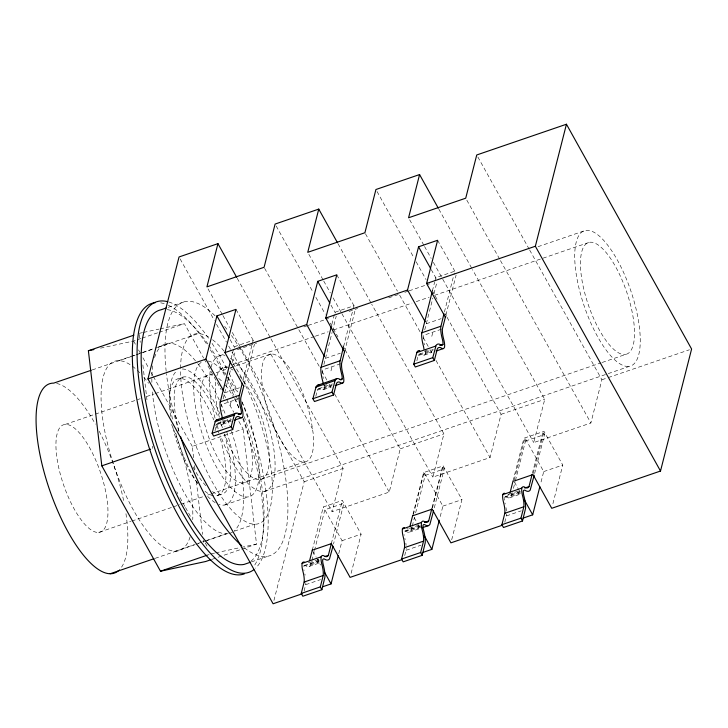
<?xml version="1.0" encoding="UTF-8"?>
<svg xmlns="http://www.w3.org/2000/svg" width="728" height="728" viewBox="0 0 728 728"><rect width="100%" height="100%" fill="white"/><g stroke="black" fill="none" stroke-linecap="round" stroke-linejoin="round"><path stroke-width="0.55" stroke-dasharray="3.64 2.73" d="M304.158 590.972L305.851 583.674A20.575 7.062 71.1 0 0 305.887 582.755M404.75 555.555L406.179 549.303A20.575 7.062 71.1 0 0 406.215 548.384M504.813 522.231L506.506 514.933A20.575 7.062 71.1 0 0 506.542 514.014M512.312 492.81L511.12 496.66A20.884 7.162 71.1 0 1 506.925 497.342L505.996 496.815A8.481 2.912 71.1 0 0 504.431 497.251L504.267 497.861A8.481 2.912 71.1 0 0 504.386 500.145M231.031 358.913L234.125 346.792L253.18 340.267L252.334 343.571M214.969 430.885L216.553 424.67L231.368 419.601M223.096 398.999L231.213 367.167M232.378 362.571L235.135 351.77M230.157 405.423L231.222 401.228M243.07 379.934L252.052 344.672M244.271 384.147L254.463 344.162M331.859 324.37L334.944 312.257L353.999 305.724L353.153 309.027M315.788 396.351L317.372 390.135L332.196 385.057M323.914 364.455L332.104 332.359M332.377 331.276L336.236 316.143M330.976 370.88L332.05 366.685M273.937 600.464L304.195 481.754L231.968 352.034M343.607 346.492L352.871 310.137M344.544 351.77L355.282 309.618M312.276 550.186L323.296 506.961L342.342 500.427L361.115 534.152L350.65 575.22M303.776 565.993A8.481 2.912 71.1 0 1 305.341 565.547L306.27 566.084A20.884 7.162 71.1 0 0 310.474 565.401L311.657 561.552M311.939 560.451L314.187 551.633M314.469 550.532L324.861 509.773L343.907 503.239L333.515 544.007M317.763 562.78L318.828 558.576M345.118 349.822L400.254 448.848L389.234 492.073L332.077 511.657L343.097 468.432L270.871 338.702M331.331 543.661L342.342 500.427M338.757 553.644L342.069 540.677L323.296 506.961M432.396 290.936L434.643 282.118M434.925 281.017L435.763 277.714L454.818 271.18L453.972 274.492M416.871 360.769L418.191 355.592L433.014 350.514M424.743 329.911L432.851 298.08M433.97 293.693L437.055 281.599M431.795 336.336L432.869 332.141M444.426 311.948L453.699 275.594M445.918 315.06L456.11 275.075M412.985 514.305L423.623 472.59L443.17 465.893L461.943 499.608L451.469 540.677M413.368 514.569L424.115 472.417L442.888 506.133L439.585 519.1M420.921 526.053L404.104 531.622A8.481 2.912 71.1 0 1 405.669 531.176L406.597 531.713A20.884 7.162 71.1 0 0 410.792 531.03L411.984 527.181M412.266 526.08L414.514 517.271M415.633 512.858L425.188 475.402L423.623 472.59M418.09 528.41L418.891 525.261M447.047 317.262L501.073 414.305L490.053 457.539L432.896 477.122L443.916 433.888L371.69 304.158M432.041 507.771L442.67 466.066L444.235 468.868L434.125 508.535M432.423 508.035L443.17 465.893M513.031 481.026L523.942 438.22L543.989 431.349L562.762 465.065L552.288 506.133M514.195 480.025L524.934 437.874L543.707 471.589L540.677 483.483M513.431 488.406L515.115 481.8M515.397 480.689L525.507 441.031L523.942 438.22M518.409 494.039L519.219 490.89M529.665 250.041L601.892 379.761L590.872 422.995L533.715 442.579L544.735 399.344L472.508 269.624M532.368 473.4L542.997 431.695L544.562 434.498L534.452 474.165M533.242 473.5L543.989 431.349M270.871 353.963L266.275 356.21A56.729 19.465 71.1 0 0 281.882 442.096A56.729 19.465 71.1 0 0 313.204 433.642L311.165 420.466A56.729 19.465 71.1 0 0 270.871 353.963L230.121 367.931M168.25 307.325L184.812 301.647M100.519 348.148L133.624 341.041L141.032 338.502M142.087 338.138L157.967 332.696M159.023 332.332L184.43 323.632L203.622 358.103M118.709 360.615L137.756 354.09M138.821 353.726L141.996 352.634M143.052 352.279L156.811 347.556M157.867 347.201L169.515 343.207M92.256 369.915L130.785 356.711M131.85 356.347L135.062 355.246M136.136 354.882L153.253 349.012M157.539 347.547L198.207 333.615M220.111 355.601L223.341 354.5M237.301 349.713L256.629 343.088M303.894 326.899L307.116 325.798M308.19 325.425L328.592 318.436M349.003 311.447L357.594 308.499M388.743 297.825L400.555 293.784M404.85 292.31L408.071 291.209M409.145 290.836L429.556 283.847M538.038 246.683L585.294 230.485M179.734 378.46L184.502 376.822M223.997 367.485L227.218 366.375M232.596 364.537L314.223 336.573M315.297 336.2L328.182 331.786M333.551 329.948L411.957 303.085M416.252 301.61L429.147 297.197M434.516 295.359L589.18 242.369M65.265 424.406L94.158 414.514M95.232 414.141L140.176 398.744M146.601 396.542L154.09 393.975M155.164 393.611L211.893 374.174M216.18 372.7L229.047 368.295M224.67 392.838L239.485 387.76M325.489 358.294L340.313 353.216M426.308 323.751L441.132 318.673M239.694 398.325L221.694 404.486A17.308 5.942 71.1 0 0 221.658 406.743M340.513 363.782L322.522 369.942A17.308 5.942 71.1 0 0 322.586 373.874M441.332 329.238L423.341 335.408A17.308 5.942 71.1 0 0 423.505 340.213M323.505 385.849L326.681 384.757M424.324 351.305L427.5 350.214M217.945 423.186L230.639 418.837M318.764 388.643L332.523 383.929M419.583 354.099L433.342 349.385M216.553 424.67A16.999 5.833 71.1 0 1 220.766 423.741A12.058 4.141 71.1 0 0 223.851 422.886L231.258 420.347M317.372 390.135A16.999 5.833 71.1 0 1 321.594 389.207A12.058 4.141 71.1 0 0 324.67 388.343L332.086 385.804M418.191 355.592A16.999 5.833 71.1 0 1 422.413 354.663A12.058 4.141 71.1 0 0 425.498 353.799L431.841 351.624M222.832 424.115L231.295 421.221M323.651 389.58L331.058 387.041M424.469 355.036L431.877 352.498M193.603 457.694L192.283 446.41L243.097 429.001L238.156 420.138M98.644 532.441A56.729 19.465 71.1 0 0 90.9 450.077A56.729 19.465 71.1 0 0 56.32 452.761A56.729 19.465 71.1 0 0 98.644 532.441L130.749 521.439M131.823 521.075L172.491 507.143M173.564 506.77L179.98 504.577M181.054 504.204L203.531 496.505M207.808 495.04L209.946 494.303M211.02 493.939L304.259 461.998M260.624 479.488L601.101 362.835M602.174 362.471L625.807 354.372A58.968 20.229 71.1 0 0 615.57 266.666A58.968 20.229 71.1 0 0 581.099 274.074A58.968 20.229 71.1 0 0 625.807 354.372M220.42 494.376L215.661 496.005A61.716 21.176 71.1 0 0 219.583 436.072M224.816 504.968L248.63 496.805M264.51 491.364L607.134 373.983M608.208 373.61L629.693 366.248A71.471 24.524 71.1 0 0 617.289 259.941A71.471 24.524 71.1 0 0 575.502 268.914A71.471 24.524 71.1 0 0 629.693 366.248M304.195 481.754L343.097 468.432M400.254 448.848L443.916 433.888M501.073 414.305L544.735 399.344M601.892 379.761L607.234 377.932M608.299 377.568L689.462 349.759M175.166 551.233L194.212 544.708M198.453 543.261L201.629 542.169M202.684 541.805L205.86 540.722M206.916 540.358L225.971 533.824M155.128 558.34L194.731 544.771M195.805 544.398L199.008 543.297M205.433 541.104L227.91 533.406M234.325 531.203L254.664 524.233M425.188 475.402L444.235 468.868M525.507 441.031L544.562 434.498M207.052 555.246L209.163 554.527M212.066 559.313L240.64 549.522M241.705 549.167L256.52 544.089L243.097 429.001M251.488 561.88L268.059 556.201M342.069 540.677L361.115 534.152M442.888 506.133L461.943 499.608M543.707 471.589L562.762 465.065M308.963 562.762L319.546 559.14M409.291 528.391L418.818 525.134M508.554 494.385L520.202 490.399M304.295 565.51L319.119 560.433M404.622 531.14L422.622 524.97M504.95 496.769L522.941 490.599M303.658 566.22L319.537 560.788M504.313 497.479L520.183 492.046M310.82 564.855L319.283 561.961M411.138 530.485L420.666 527.227M511.465 496.123L520.993 492.856M309.063 566.511L320.711 562.526M409.391 532.141L419.974 528.51M509.718 497.77L520.302 494.148M305.769 584.666L320.584 579.588M406.097 550.295L420.911 545.217M506.415 515.925L521.239 510.847M139.194 333.342L142.506 332.632M143.607 332.396L159.05 329.083M160.16 328.847L184.43 323.632M211.284 553.799L214.596 553.089M215.697 552.852L239.967 547.638M241.077 547.401L256.52 544.089M477.841 156.948L529.12 249.049M466.83 200.182L499.909 259.596M500.455 260.588L590.872 422.995M438.884 209.209L471.962 268.632M437.61 240.276L455.282 272.008M409.664 219.765L424.005 245.509M424.551 246.501L431.167 258.385M433.378 262.344L442.196 278.187M442.742 279.179L533.715 442.579M431.258 269.615L436.227 278.542M377.022 191.491L413.959 257.839M416.17 261.807L426.089 279.625M432.159 290.517L437.119 299.436M444.835 313.295L446.491 316.271M514.469 482.1L520.538 493.002M365.456 233.734L397.433 291.173M399.636 295.131L420.584 332.76M423.341 337.71L429.411 348.603M429.957 349.595L432.168 353.553M436.026 360.487L490.053 457.539M338.056 243.753L371.144 303.176M336.791 274.82L354.454 306.552M308.845 254.309L323.177 280.053M323.733 281.044L330.348 292.929M333.106 297.879L341.377 312.731M341.923 313.723L432.896 477.122M330.985 305.15L335.408 313.076M276.203 226.035L313.14 292.383M315.897 297.333L325.27 314.168M330.23 323.086L337.956 336.946M342.915 345.855L344.572 348.83M414.196 517.635L416.962 522.586M417.508 523.578L420.274 528.537M264.628 268.277L298.262 328.683M298.817 329.675L319.21 366.311M321.967 371.262L326.936 380.18M329.138 384.138L331.34 388.097M334.653 394.039L389.234 492.073M237.237 278.296L270.316 337.71M270.771 354.017L312.467 428.91M235.972 309.364L253.635 341.095M208.026 288.852L222.358 314.596M222.914 315.588L229.529 327.473M232.287 332.423L332.077 511.657M230.166 339.685L234.58 347.62M180.144 258.95L214.323 320.347M216.535 324.306L226.453 342.133M228.665 346.091L231.422 351.042M312.831 551.178L316.143 557.129M316.689 558.121L320.557 565.065M204.168 359.086L205.815 362.034M208.008 365.975L221.166 389.616M223.906 394.54L226.099 398.471M226.645 399.463L233.77 412.257M133.624 341.041L135.817 344.981M138.557 349.904L140.204 352.853M142.943 357.785L148.976 368.614M151.169 372.554L152.807 375.502M153.362 376.494L192.283 446.41M176.74 491.755L177.841 493.73M180.034 497.67L184.967 506.533M185.513 507.516L191.546 518.345M205.251 542.97L207.999 547.893M504.968 502.948L505.241 504.022M194.522 465.592L195.186 471.234M196.369 481.39L202.557 534.416M203.212 540.058L203.476 542.315M139.321 334.471L140.249 342.369M142.879 364.937L146.956 399.909M152.352 446.173L152.616 448.43M222.14 411.12A17.308 5.942 71.1 0 1 221.994 410.201M223.906 419.901A12.058 4.141 71.1 0 1 223.851 422.886M323.35 378.478A17.308 5.942 71.1 0 1 322.968 376.576M324.724 385.358A12.058 4.141 71.1 0 1 324.67 388.343M424.397 344.908A17.308 5.942 71.1 0 1 423.96 342.979M425.543 350.814A12.058 4.141 71.1 0 1 425.498 353.799M509.181 494.039A17.308 5.942 71.1 0 1 507.853 494.503M509.955 493.102A17.308 5.942 71.1 0 1 509.718 493.475M505.996 507.616A20.575 7.062 71.1 0 1 506.433 510.983M408.235 528.755A17.308 5.942 71.1 0 1 406.752 528.755M404.914 538.392A20.575 7.062 71.1 0 1 405.205 539.603M405.851 543.134A20.575 7.062 71.1 0 1 406.106 545.354M404.195 535.371A8.481 2.912 71.1 0 1 404.058 534.516M308.809 562.526A17.308 5.942 71.1 0 1 308.536 562.78M304.049 570.634A8.481 2.912 71.1 0 1 303.867 569.742M304.877 573.973A20.575 7.062 71.1 0 1 305.123 575.175M239.903 376.449A58.968 20.229 71.1 0 1 268.05 470.142A58.968 20.229 71.1 0 1 224.579 433.997M222.413 427.755A58.968 20.229 71.1 0 1 220.484 421.466M219.346 417.253A58.968 20.229 71.1 0 1 215.898 380.052M216.817 375.976A58.968 20.229 71.1 0 1 229.775 368.286M230.558 368.65A58.968 20.229 71.1 0 1 233.015 370.106M230.585 358.485A71.471 24.524 71.1 0 1 270.643 432.987A71.471 24.524 71.1 0 1 263.172 491.546A71.471 24.524 71.1 0 1 220.711 435.926M218.191 428.665A71.471 24.524 71.1 0 1 216.553 423.441M215.06 418.181A71.471 24.524 71.1 0 1 210.237 371.189M211.029 367.285A71.471 24.524 71.1 0 1 224.998 355.828M241.86 401.583A71.471 24.524 71.1 0 1 254.127 493.147A71.471 24.524 71.1 0 1 206.87 446.655A71.471 24.524 71.1 0 1 201.674 362.053M208.081 361.024A71.471 24.524 71.1 0 1 225.662 374.483M227.8 377.259A71.471 24.524 71.1 0 1 237.747 393.284M226.745 431.904A71.471 24.524 71.1 0 1 218.882 504.413M215.233 502.648A71.471 24.524 71.1 0 1 207.68 496.414M197.597 483.465A71.471 24.524 71.1 0 1 175.375 431.777M172.427 419.11A71.471 24.524 71.1 0 1 177.459 370.461M182.282 369.005A71.471 24.524 71.1 0 1 220.174 414.514M222.65 420.52A71.471 24.524 71.1 0 1 224.97 426.717M238.82 346.664A134.007 45.982 71.1 0 1 287.879 504.75A134.007 45.982 71.1 0 1 242.606 546.419M178.833 431.14A134.007 45.982 71.1 0 1 166.448 373.701M166.184 371.316A134.007 45.982 71.1 0 1 215.142 315.87M224.624 326.39A134.007 45.982 71.1 0 1 228.264 331.085M231.449 335.462A134.007 45.982 71.1 0 1 238.211 345.682M167.258 309.627A134.007 45.982 71.1 0 1 208.244 344.499M208.863 345.391A134.007 45.982 71.1 0 1 225.516 373.491M227.5 377.413A134.007 45.982 71.1 0 1 235.544 394.758M235.972 395.768A134.007 45.982 71.1 0 1 237.692 399.845M244.199 416.698A134.007 45.982 71.1 0 1 251.178 560.988M168.787 301.993A142.943 49.049 71.1 0 1 209 338.866M212.048 343.389A142.943 49.049 71.1 0 1 226.745 368.677M229.229 373.564A142.943 49.049 71.1 0 1 237.738 391.937M242.005 402.229A142.943 49.049 71.1 0 1 255.592 568.204M160.679 302.839A142.943 49.049 71.1 0 1 165.165 303.995M168.304 305.269A142.943 49.049 71.1 0 1 207.289 345.026M210.328 349.768A142.943 49.049 71.1 0 1 224.952 376.194M226.909 380.207A142.943 49.049 71.1 0 1 234.698 397.634M235.126 398.662A142.943 49.049 71.1 0 1 239.294 409.127M242.834 418.736A142.943 49.049 71.1 0 1 253.226 567.176M224.342 434.443A61.716 21.176 71.1 0 1 212.44 491.627M205.751 485.676A61.716 21.176 71.1 0 1 193.02 466.985M178.997 431.276A61.716 21.176 71.1 0 1 182.346 377.259A61.716 21.176 71.1 0 1 218.082 417.19M220.12 422.231A61.716 21.176 71.1 0 1 221.994 427.291M213.686 495.886A61.716 21.176 71.1 0 1 205.023 491.236M197.607 483.283A61.716 21.176 71.1 0 1 172.6 426.344M170.689 416.361A61.716 21.176 71.1 0 1 180.881 378.478A61.716 21.176 71.1 0 1 213.759 419.856M215.743 424.87A61.716 21.176 71.1 0 1 218.618 433.014M228.264 533.66A100.064 34.334 71.1 0 1 181.909 488.415A100.064 34.334 71.1 0 1 152.279 390.426M151.87 382.327A100.064 34.334 71.1 0 1 151.87 376.858M151.897 375.803A100.064 34.334 71.1 0 1 153.108 363.7M154.591 357.539A100.064 34.334 71.1 0 1 197.379 363.208M198.052 364.073A100.064 34.334 71.1 0 1 219.228 400M221.057 404.031A100.064 34.334 71.1 0 1 225.398 414.332M227.427 419.592A100.064 34.334 71.1 0 1 229.748 426.035M231.577 431.458A100.064 34.334 71.1 0 1 234.38 530.712M232.496 532.086A100.064 34.334 71.1 0 1 229.375 533.424M190.09 536.909A100.064 34.334 71.1 0 1 114.433 466.985A100.064 34.334 71.1 0 1 131.422 365.538M132.232 366.12A100.064 34.334 71.1 0 1 136.373 369.515M137.219 370.279A100.064 34.334 71.1 0 1 139.74 372.754M143.889 377.332A100.064 34.334 71.1 0 1 148.585 383.246M171.59 424.506A100.064 34.334 71.1 0 1 192.738 519.683M233.188 363.581A100.064 34.334 71.1 0 1 272.099 495.158A100.064 34.334 71.1 0 1 223.969 500.491A100.064 34.334 71.1 0 1 180.535 369.414M180.544 368.332A100.064 34.334 71.1 0 1 208.536 336.991M212.549 339.73A100.064 34.334 71.1 0 1 224.06 351.124M243.316 418.336A56.729 19.465 71.1 0 1 244.462 482.71A56.729 19.465 71.1 0 1 205.96 428.792A56.729 19.465 71.1 0 1 212.494 375.166M218.655 378.424A56.729 19.465 71.1 0 1 221.967 381.372M225.343 385.13A56.729 19.465 71.1 0 1 233.77 397.634M234.316 398.607A56.729 19.465 71.1 0 1 239.184 408.326M56.638 383.447A100.064 34.334 71.1 0 1 95.423 424.187M99.181 431.204A100.064 34.334 71.1 0 1 124.015 502.538M125.953 513.704A100.064 34.334 71.1 0 1 119.292 569.96"/><path stroke-width="1.09" d="M230.476 361.115L220.02 402.939A20.884 7.162 71.1 0 0 221.348 413.54L221.876 415.624A8.481 2.912 71.1 0 1 222.277 418.191M242.224 383.237L239.075 396.414A20.884 7.162 71.1 0 0 240.395 407.016L240.932 409.1A8.481 2.912 71.1 0 1 241.359 413.131L241.205 413.741A8.481 2.912 71.1 0 1 239.63 414.177L238.684 413.641A20.575 7.062 71.1 0 0 234.398 414.578L231.14 426.726L232.705 429.538L213.65 436.063L212.085 433.26L215.352 421.112A20.575 7.062 71.1 0 1 218.1 419.647M331.295 326.581L320.839 368.395A20.884 7.162 71.1 0 0 322.167 378.997L322.695 381.081A8.481 2.912 71.1 0 1 323.096 383.647M343.325 347.593L339.894 361.871A20.884 7.162 71.1 0 0 341.223 372.472L341.751 374.556A8.481 2.912 71.1 0 1 342.178 378.587L342.024 379.197A8.481 2.912 71.1 0 1 340.449 379.634L339.503 379.097A20.575 7.062 71.1 0 0 335.226 380.043L331.959 392.183L333.524 394.995L314.469 401.528L312.904 398.716L316.17 386.568A20.575 7.062 71.1 0 1 319.41 385.203M432.114 292.037L421.658 333.852A20.884 7.162 71.1 0 0 422.986 344.453L423.514 346.537A8.481 2.912 71.1 0 1 423.924 349.103M443.862 314.15L440.713 327.327A20.884 7.162 71.1 0 0 442.042 337.929L442.569 340.012A8.481 2.912 71.1 0 1 442.997 344.044L442.842 344.653A8.481 2.912 71.1 0 1 441.277 345.09L440.331 344.553A20.575 7.062 71.1 0 0 436.045 345.5L432.778 357.648L434.343 360.451L415.288 366.985L413.722 364.173L416.989 352.024A20.575 7.062 71.1 0 1 419.738 350.559M302.075 593.839L273.091 603.767L147.948 378.969L179.043 256.966L217.945 243.643L236.691 277.304M217.945 243.643L206.925 286.868L264.082 267.285L275.102 224.06L318.764 209.1L337.51 242.77M223.56 390.854L205.897 359.122L216.917 315.888L235.972 309.364L224.952 352.589L243.725 386.313M232.705 429.538L235.608 418.145A16.999 5.833 71.1 0 1 239.821 417.217A12.058 4.141 71.1 0 0 242.906 416.352A12.058 4.141 71.1 0 0 242.06 408.435A17.308 5.942 71.1 0 1 240.75 397.961L243.825 385.886M318.764 209.1L307.744 252.325L364.901 232.742L375.921 189.517L419.583 174.556L438.329 208.226M324.388 356.311L306.716 324.579L317.736 281.345L336.791 274.82L325.771 318.045L344.544 351.77M333.524 394.995L336.427 383.601A16.999 5.833 71.1 0 1 340.64 382.673A12.058 4.141 71.1 0 0 343.725 381.809A12.058 4.141 71.1 0 0 342.879 373.892A17.308 5.942 71.1 0 1 341.569 363.418L344.653 351.342M332.96 546.209L329.52 558.876A20.884 7.162 71.1 0 1 325.325 559.55L324.397 559.022A8.481 2.912 71.1 0 0 322.832 559.459L322.668 560.078A8.481 2.912 71.1 0 0 323.105 564.1L323.642 566.238A20.575 7.062 71.1 0 1 324.906 577.14L321.876 589.707L302.821 596.232L301.256 593.42L304.158 582.027A16.999 5.833 71.1 0 0 302.912 571.289A12.058 4.141 71.1 0 1 302.075 563.372A12.058 4.141 71.1 0 1 304.586 562.198M309.582 560.742L312.385 549.767M419.583 174.556L408.563 217.781L465.72 198.198L476.74 154.973L566.448 124.233L691.6 349.031L660.505 471.034L551.742 508.299L532.969 474.574L513.913 481.108M321.876 589.707L320.311 586.895L323.214 575.502A16.999 5.833 71.1 0 0 321.967 564.764A12.058 4.141 71.1 0 1 321.121 556.847A12.058 4.141 71.1 0 1 324.206 555.983A17.308 5.942 71.1 0 0 328.355 555.318L331.431 543.243M322.459 586.85L331.049 583.911L338.211 555.81M425.207 321.767L407.534 290.035L418.555 246.801L437.61 240.276L426.59 283.501L445.363 317.226M434.343 360.451L437.246 349.058A16.999 5.833 71.1 0 1 441.468 348.13A12.058 4.141 71.1 0 0 444.544 347.265A12.058 4.141 71.1 0 0 443.707 339.357A17.308 5.942 71.1 0 1 442.397 328.874L445.472 316.798M433.56 510.738L429.848 524.506A20.884 7.162 71.1 0 1 425.653 525.179L424.724 524.651A8.481 2.912 71.1 0 0 423.15 525.088L422.995 525.707A8.481 2.912 71.1 0 0 423.432 529.729L423.969 531.868A20.575 7.062 71.1 0 1 425.234 542.77L422.195 555.337L403.148 561.861L401.583 559.049L404.486 547.656A16.999 5.833 71.1 0 0 403.239 536.918A12.058 4.141 71.1 0 1 402.393 529.001A12.058 4.141 71.1 0 1 404.368 527.663M409.909 526.371L412.712 515.397M422.195 555.337L420.629 552.525L423.541 541.131A16.999 5.833 71.1 0 0 422.295 530.394A12.058 4.141 71.1 0 1 421.448 522.476A12.058 4.141 71.1 0 1 424.533 521.612A17.308 5.942 71.1 0 0 428.683 520.948L431.759 508.872M422.185 552.679L431.868 549.367L439.303 520.183M660.505 471.034L535.353 246.246L566.448 124.233M534.17 475.266L530.175 490.135A20.884 7.162 71.1 0 1 525.971 490.809L525.052 490.281A8.481 2.912 71.1 0 0 523.477 490.727L523.323 491.336A8.481 2.912 71.1 0 0 523.75 495.359L524.297 497.497A20.575 7.062 71.1 0 1 525.561 508.399L522.522 520.966L503.476 527.491L501.91 524.679L504.813 513.285A16.999 5.833 71.1 0 0 503.567 502.548A12.058 4.141 71.1 0 1 502.72 494.64A12.058 4.141 71.1 0 1 504.695 493.293M510.237 492.001L513.031 481.026M522.522 520.966L520.957 518.154L523.86 506.761A16.999 5.833 71.1 0 0 522.622 496.023A12.058 4.141 71.1 0 1 521.776 488.106A12.058 4.141 71.1 0 1 524.861 487.241A17.308 5.942 71.1 0 0 529.01 486.577L532.086 474.501M523.004 518.145L532.687 514.823L539.848 486.723M166.175 308.035L160.997 309.8A134.007 45.982 71.1 0 0 157.385 446.801A134.007 45.982 71.1 0 0 244.244 564.364L250.459 562.234M211.011 559.677L205.715 561.497L160.478 571.207L101.811 465.838L88.388 350.75L133.897 335.162M91.182 370.279L53.726 383.119A100.064 34.334 71.1 0 0 49.75 490.372A100.064 34.334 71.1 0 0 118.582 570.615M147.948 378.969L205.897 359.122M224.952 352.589L306.716 324.579M325.771 318.045L407.534 290.035M426.59 283.501L535.353 246.246M220.084 401.883L239.13 395.359M320.902 367.34L339.958 360.815M421.721 332.805L440.777 326.271M216.753 419.819L235.808 413.286M317.572 385.276L336.627 378.742M215.033 421.694L234.088 415.169M315.852 387.15L334.907 380.626M416.671 352.607L435.726 346.082M238.147 414.596L241.323 413.504M340.022 379.688L342.142 378.96M439.785 345.509L442.961 344.426M234.471 420.129L241.878 417.59M335.289 385.585L342.706 383.046M436.118 351.042L443.525 348.503M101.811 465.838L150.505 449.158M212.085 433.26L231.14 426.726M312.904 398.716L331.959 392.183M413.722 364.173L432.778 357.648M110.183 573.737L154.063 558.704M160.478 571.207L207.052 555.246M312.276 550.186L331.331 543.661L350.095 577.377L401.747 559.686M413.094 515.651L432.15 509.118L450.923 542.842L502.566 525.143M302.075 563.372L321.121 556.847M402.393 529.001L421.448 522.476M502.72 494.64L521.776 488.106M325.179 556.401L328.355 555.318M424.451 522.395L428.683 520.948M524.779 488.024L529.01 486.577M422.094 527.791L428.446 525.616M304.158 582.027L323.214 575.502M404.486 547.656L423.541 541.131M504.813 513.285L523.86 506.761M301.256 593.42L320.311 586.895M401.583 559.049L420.629 552.525M501.91 524.679L520.957 518.154M88.388 350.75L93.903 349.567M418.555 246.801L430.703 268.623M524.406 499.945L532.687 514.823M317.736 281.345L329.884 303.166M424.142 535.48L431.868 549.367M216.917 315.888L229.065 337.701M324.424 572.008L331.049 583.911M241.687 545.645A134.007 45.982 71.1 0 1 180.508 436.509M253.845 569.687A142.943 49.049 71.1 0 1 153.735 445.5A142.943 49.049 71.1 0 1 167.658 301.683M244.308 573.901A142.943 49.049 71.1 0 1 149.677 449.303A142.943 49.049 71.1 0 1 155.428 302.648"/></g></svg>
